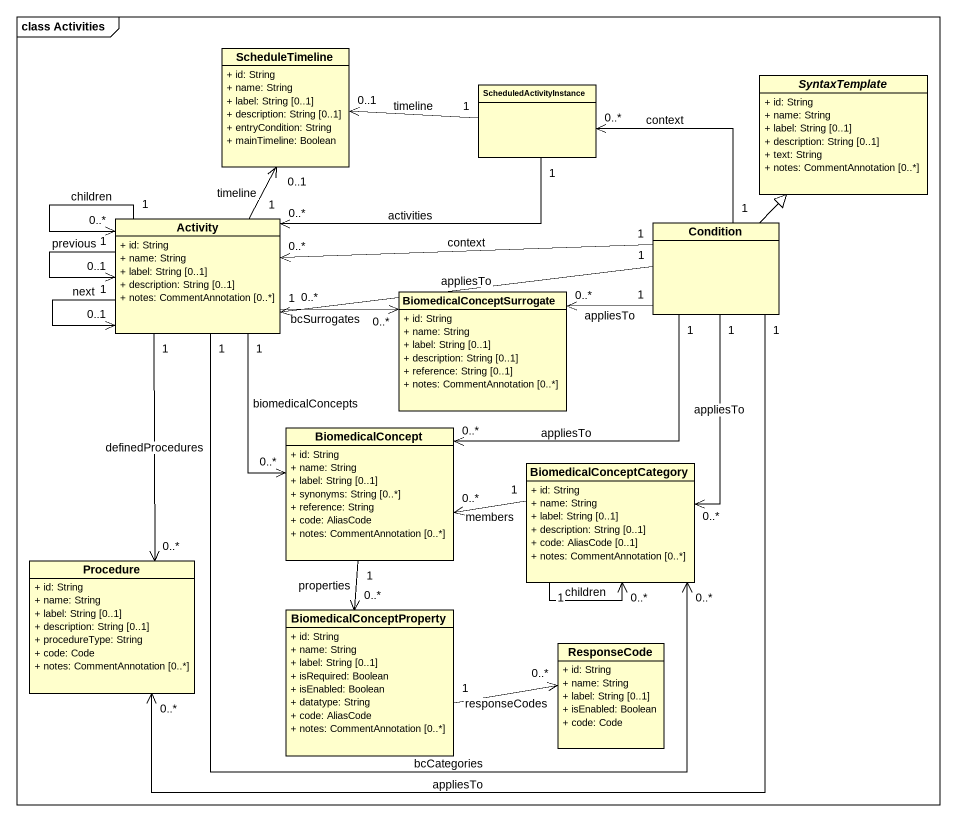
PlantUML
@startuml
mainframe class Activities
hide circle
hide empty members
skinparam classAttributeIconSize 0
class ScheduleTimeline {
  + id: String
  + name: String
  + label: String [0..1]
  + description: String [0..1]
  + entryCondition: String
  + mainTimeline: Boolean
}
class ScheduledActivityInstance
abstract class SyntaxTemplate {
  + id: String
  + name: String
  + label: String [0..1]
  + description: String [0..1]
  + text: String
  + notes: CommentAnnotation [0..*]
}
class Activity {
  + id: String
  + name: String
  + label: String [0..1]
  + description: String [0..1]
  + notes: CommentAnnotation [0..*]
}
class Condition
class BiomedicalConceptSurrogate {
  + id: String
  + name: String
  + label: String [0..1]
  + description: String [0..1]
  + reference: String [0..1]
  + notes: CommentAnnotation [0..*]
}
class BiomedicalConcept {
  + id: String
  + name: String
  + label: String [0..1]
  + synonyms: String [0..*]
  + reference: String
  + code: AliasCode
  + notes: CommentAnnotation [0..*]
}
class BiomedicalConceptCategory {
  + id: String
  + name: String
  + label: String [0..1]
  + description: String [0..1]
  + code: AliasCode [0..1]
  + notes: CommentAnnotation [0..*]
}
class Procedure {
  + id: String
  + name: String
  + label: String [0..1]
  + description: String [0..1]
  + procedureType: String
  + code: Code
  + notes: CommentAnnotation [0..*]
}
class BiomedicalConceptProperty {
  + id: String
  + name: String
  + label: String [0..1]
  + isRequired: Boolean
  + isEnabled: Boolean
  + datatype: String
  + code: AliasCode
  + notes: CommentAnnotation [0..*]
}
class ResponseCode {
  + id: String
  + name: String
  + label: String [0..1]
  + isEnabled: Boolean
  + code: Code
}
ScheduledActivityInstance "1" -left-> "0..1" ScheduleTimeline : timeline
ScheduledActivityInstance "1" -left-> "0..*" Activity : activities
Activity "1" -up-> "0..1" ScheduleTimeline : timeline
Activity "1" --> "0..*" Activity : children
Activity "1" --> "0..1" Activity : previous
Activity "1" --> "0..1" Activity : next
Activity "1" -right-> "0..*" BiomedicalConceptSurrogate : bcSurrogates
Activity "1" --> "0..*" BiomedicalConcept : biomedicalConcepts
Activity "1" -right-> "0..*" BiomedicalConceptCategory : bcCategories
Activity "1" --> "0..*" Procedure : definedProcedures
Condition "1" -up-> "0..*" ScheduledActivityInstance : context
Condition -up-|> SyntaxTemplate
Condition "1" -left-> "0..*" Activity : appliesTo
Condition "1" -left-> "0..*" Activity : context
Condition "1" -left-> "0..*" BiomedicalConceptSurrogate : appliesTo
Condition "1" --> "0..*" BiomedicalConcept : appliesTo
Condition "1" --> "0..*" BiomedicalConceptCategory : appliesTo
Condition "1" -left-> "0..*" Procedure : appliesTo
BiomedicalConcept "1" --> "0..*" BiomedicalConceptProperty : properties
BiomedicalConceptCategory "1" -left-> "0..*" BiomedicalConcept : members
BiomedicalConceptCategory "1" --> "0..*" BiomedicalConceptCategory : children
BiomedicalConceptProperty "1" -right-> "0..*" ResponseCode : responseCodes
@enduml
